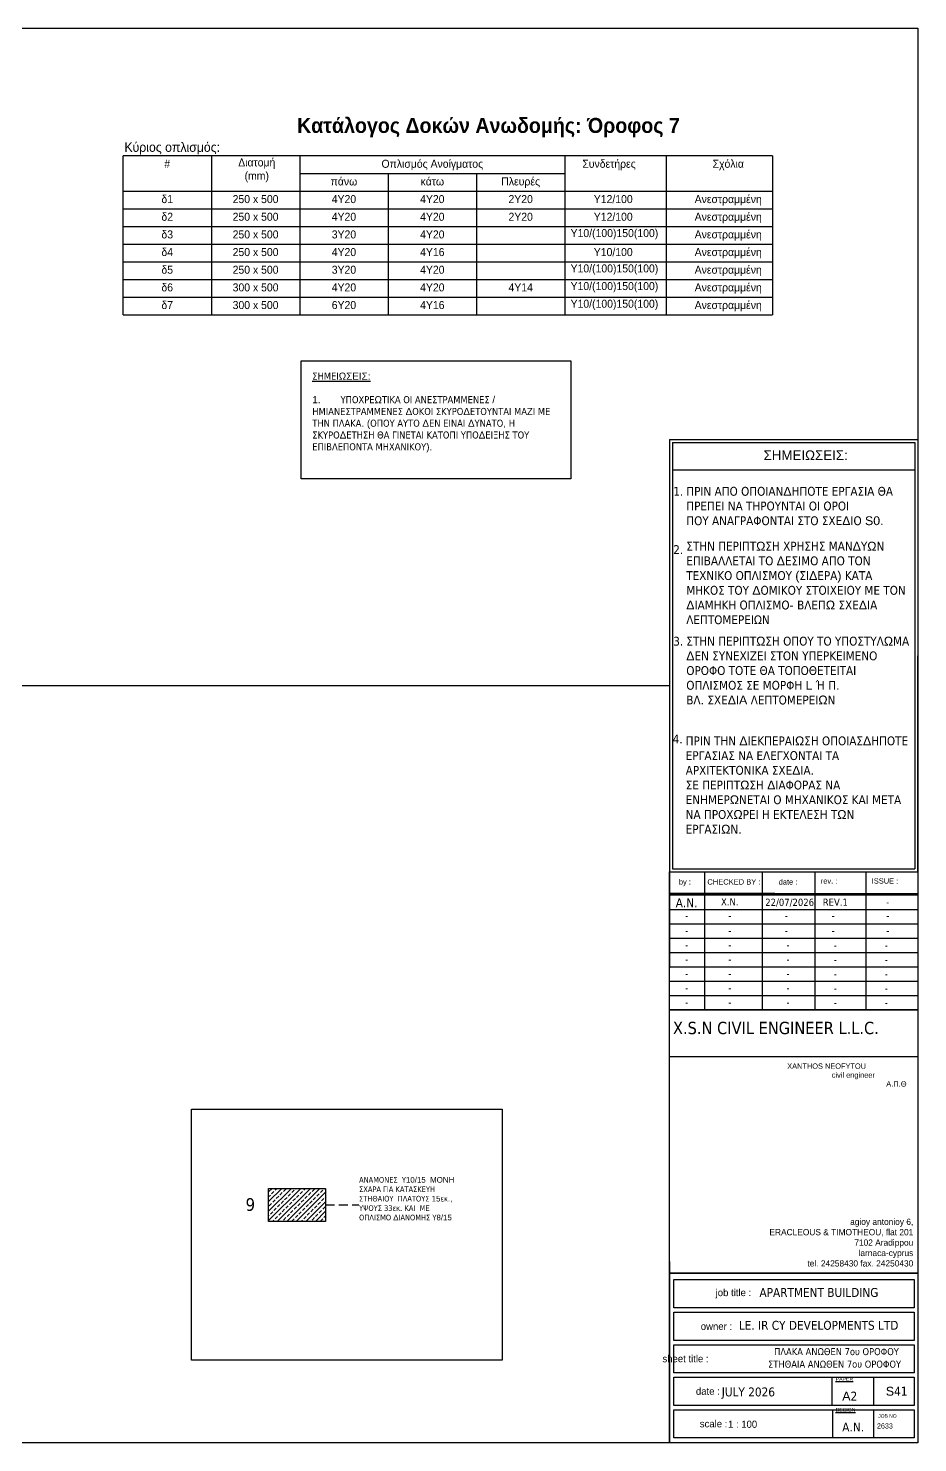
# Model space of a CAD drawing. Header units: millimetres. Extents: x -2171 to 1563, y -1758 to -1505.
# Drawn here: x 874.15 to 899.31, y -1630.29 to -1590.25 of the extents above; entities that cross this region are included whole.
import ezdxf
from ezdxf.enums import TextEntityAlignment as Align

# ---------------------------------------------------------------- set-up
doc = ezdxf.new("R2010")
doc.units = ezdxf.units.MM
doc.linetypes.add('DASHDOT', pattern=[25.4, 12.7, -6.35, 0, -6.35])
doc.linetypes.add('HIDDEN', pattern=[0.375, 0.25, -0.125])
for name, color, linetype in [('-S-A3 PAGE', 3, 'Continuous'), ('-S-AKSONES', 50, 'DASHDOT'), ('-S_TEXT', 3, 'Continuous'), ('ANOIGMATA', 7, 'Continuous'), ('Lines', 7, 'Continuous'), ('pinakaki', 153, 'Continuous'), ('Texts', 7, 'Continuous')]:
    doc.layers.add(name, color=color, linetype=linetype)
doc.layers.add('A-ANNO-DIMS', color=1, linetype='Continuous', lineweight=9)
doc.layers.add('TEXT', color=20, linetype='Continuous', lineweight=13)
doc.styles.add('S1Arl27188_b_934_161', font='arial.ttf', dxfattribs={"width": 0.933629, "height": 2.71875})
doc.styles.add('S1Arl31900_b_934_161', font='arial.ttf', dxfattribs={"width": 0.933629, "height": 3.19})
doc.styles.add('S1Arl51040_B_934_161', font='', dxfattribs={"width": 0.933629, "height": 5.104})
doc.styles.get("Standard").update_dxf_attribs({"font": 'tahoma.ttf'})
doc.styles.get('S1Arl51040_B_934_161').set_extended_font_data('Arial', bold=True)

# ---------------------------------------------------------------- blocks, each defined once
blk = doc.blocks.new('PINAKAKI')
at = {"layer": '-S-A3 PAGE', "ltscale": 5}
blk.add_line((121995.588, -208359.262), (121988.733, -208359.262), dxfattribs=at)
at = {"color": 0}
for p, q in [((121988.65, -208358.392), (121988.65, -208373.351)), ((121988.65, -208358.392), (121995.67, -208358.392)), ((121988.733, -208358.475), (121988.733, -208370.548)), ((121988.733, -208358.475), (121995.588, -208358.475)), ((121995.588, -208358.475), (121995.588, -208370.548)), ((121995.67, -208358.392), (121995.669, -208370.631)), ((121988.732, -208370.548), (121995.587, -208370.548)), ((121988.649, -208370.631), (121995.669, -208370.631)), ((121989.64, -208370.631), (121989.64, -208374.541)), ((121991.28, -208374.541), (121991.28, -208370.631)), ((121992.766, -208374.541), (121992.766, -208370.631)), ((121994.208, -208374.541), (121994.208, -208370.631)), ((121991.624, -208371.24), (121988.651, -208371.24)), ((121988.651, -208371.24), (121995.67, -208371.24)), ((121995.67, -208371.291), (121988.651, -208371.291)), ((121995.67, -208371.24), (121995.67, -208371.291)), ((121995.67, -208375.87), (121988.651, -208375.87)), ((121988.651, -208381.659), (121988.651, -208386.792)), ((121988.774, -208382.974), (121988.774, -208382.175)), ((121988.774, -208383.895), (121988.774, -208383.096)), ((121988.774, -208384.816), (121988.774, -208384.018)), ((121988.774, -208385.738), (121988.774, -208384.939)), ((121988.774, -208386.659), (121988.774, -208385.861))]:
    blk.add_line(p, q, dxfattribs=at)
at = {"color": 3}
blk.add_line((121995.67, -208372.455), (121995.67, -208374.541), dxfattribs=at)
at = {"color": 0}
for points in [[(121988.651, -208370.631), (121995.67, -208370.631), (121995.67, -208374.541), (121988.651, -208374.541)], [(121988.651, -208370.631), (121995.67, -208370.631), (121995.67, -208374.541), (121988.651, -208374.541)], [(121988.651, -208374.541), (121995.67, -208374.541), (121995.67, -208381.988), (121988.651, -208381.988)], [(121988.651, -208381.988), (121995.67, -208381.988), (121995.67, -208386.792), (121988.651, -208386.792)]]:
    blk.add_lwpolyline(points, close=True, dxfattribs=at)
for points in [[(121988.651, -208371.697), (121995.67, -208371.697)], [(121988.651, -208372.103), (121995.67, -208372.103)], [(121988.651, -208372.51), (121995.67, -208372.51)], [(121988.651, -208372.916), (121995.67, -208372.916)], [(121988.651, -208373.322), (121995.67, -208373.322)], [(121988.651, -208373.728), (121995.67, -208373.728)], [(121988.651, -208374.135), (121995.67, -208374.135)], [(121988.774, -208382.175), (121995.574, -208382.175), (121995.574, -208382.974), (121988.774, -208382.974)], [(121988.774, -208383.096), (121995.574, -208383.096), (121995.574, -208383.895), (121988.774, -208383.895)], [(121988.774, -208384.018), (121995.574, -208384.018), (121995.574, -208384.816), (121988.774, -208384.816)], [(121988.774, -208384.939), (121995.574, -208384.939), (121995.574, -208385.738), (121988.774, -208385.738)], [(121993.239, -208384.939), (121993.239, -208385.738)], [(121994.417, -208384.939), (121994.417, -208385.738)], [(121988.774, -208385.861), (121995.574, -208385.861), (121995.574, -208386.659), (121988.774, -208386.659)], [(121993.259, -208385.861), (121993.259, -208386.659)], [(121994.417, -208385.861), (121994.417, -208386.659)]]:
    blk.add_lwpolyline(points, dxfattribs=at)
blk.add_lwpolyline([(121988.651, -208374.541), (121995.67, -208374.541)])
at = {"layer": '-S_TEXT', "color": 3}
for s, p in [('1.', (121988.755, -208359.983)), ('2.', (121988.755, -208361.633)), ('3.', (121988.755, -208364.226)), ('4.', (121988.739, -208366.994))]:
    blk.add_text(s, height=0.25, dxfattribs=at).set_placement(p)
at = {"layer": '-S_TEXT', "color": 3, "char_height": 0.25, "attachment_point": 1}
for s, insert in [('ΠΡΙΝ ΑΠΟ ΟΠΟΙΑΝ{\\fArial|b0|i0|c186|p34;Δ}ΗΠΟΤΕ ΕΡΓΑΣΙΑ ΘΑ ΠΡΕΠΕΙ ΝΑ ΤΗΡΟΥΝΤΑΙ ΟΙ ΟΡΟΙ\\PΠΟΥ ΑΝΑΓΡΑΦΟΝΤΑΙ ΣΤΟ ΣΧΕ{\\fArial|b0|i0|c186|p34;Δ}ΙΟ {\\fArial|b0|i0|c186|p34;S0.}', (121989.123, -208359.731)), ('ΣΤΗΝ ΠΕΡΙΠΤ{\\fArial|b0|i0|c186|p34;Ω}ΣΗ ΧΡΗΣΗΣ ΜΑΝ{\\fArial|b0|i0|c186|p34;Δ}Υ{\\fArial|b0|i0|c186|p34;Ω}Ν ΕΠΙΒΑΛΛΕΤΑΙ ΤΟ {\\fArial|b0|i0|c186|p34;Δ}ΕΣΙΜΟ ΑΠΟ ΤΟΝ ΤΕΧΝΙΚΟ ΟΠΛΙΣΜΟΥ {\\fArial|b0|i0|c186|p34;(}ΣΙ{\\fArial|b0|i0|c186|p34;Δ}ΕΡΑ{\\fArial|b0|i0|c186|p34;) }ΚΑΤΑ ΜΗΚΟΣ ΤΟΥ {\\fArial|b0|i0|c186|p34;Δ}ΟΜΙΚΟΥ ΣΤΟΙΧΕΙΟΥ ΜΕ ΤΟΝ {\\fArial|b0|i0|c186|p34;Δ}ΙΑΜΗΚΗ ΟΠΛΙΣΜΟ{\\fArial|b0|i0|c186|p34;- }ΒΛΕΠ{\\fArial|b0|i0|c186|p34;Ω }ΣΧΕ{\\fArial|b0|i0|c186|p34;Δ}ΙΑ ΛΕΠΤΟΜΕΡΕΙΩΝ', (121989.123, -208361.284)), ('ΣΤΗΝ ΠΕΡΙΠΤ{\\fArial|b0|i0|c186|p34;Ω}ΣΗ ΟΠΟΥ ΤΟ ΥΠΟΣΤΥΛ{\\fArial|b0|i0|c186|p34;Ω}ΜΑ {\\fArial|b0|i0|c186|p34;Δ}ΕΝ ΣΥΝΕΧΙΖΕΙ ΣΤΟΝ ΥΠΕΡΚΕΙΜΕΝΟ ΟΡΟΦΟ ΤΟΤΕ ΘΑ ΤΟΠΟΘΕΤΕΙΤΑΙ ΟΠΛΙΣΜΟΣ ΣΕ ΜΟΡΦΗ {\\fArial|b0|i0|c186|p34;L }Ή Π{\\fArial|b0|i0|c186|p34;.  \\P}ΒΛ{\\fArial|b0|i0|c186|p34;. }ΣΧΕ{\\fArial|b0|i0|c186|p34;Δ}Ι{\\fArial|b0|i0|c186|p34;A }ΛΕΠΤΟΜΕΡΕΙ{\\fArial|b0|i0|c186|p34;Ω}Ν', (121989.123, -208363.973)), ('ΠΡΙΝ ΤΗΝ {\\fArial|b0|i0|c186|p34;Δ}ΙΕΚΠΕΡΑΙ{\\fArial|b0|i0|c186|p34;Ω}ΣΗ ΟΠΟΙΑΣ{\\fArial|b0|i0|c186|p34;Δ}ΗΠΟΤΕ ΕΡΓΑΣΙΑΣ ΝΑ ΕΛΕΓΧΟΝΤΑΙ ΤΑ ΑΡΧΙΤΕΚΤΟΝΙΚΑ ΣΧΕ{\\fArial|b0|i0|c186|p34;Δ}ΙΑ{\\fArial|b0|i0|c186|p34;.\\P}ΣΕ ΠΕΡΙΠΤ{\\fArial|b0|i0|c186|p34;Ω}ΣΗ {\\fArial|b0|i0|c186|p34;Δ}ΙΑΦΟΡΑΣ ΝΑ ΕΝΗΜΕΡ{\\fArial|b0|i0|c186|p34;Ω}ΝΕΤΑΙ Ο ΜΗΧΑΝΙΚΟΣ ΚΑΙ ΜΕΤΑ ΝΑ ΠΡΟΧ{\\fArial|b0|i0|c186|p34;Ω}ΡΕΙ Η ΕΚΤΕΛΕΣΗ Τ{\\fArial|b0|i0|c186|p34;Ω}Ν ΕΡΓΑΣΙ{\\fArial|b0|i0|c186|p34;Ω}Ν{\\fArial|b0|i0|c186|p34;.}', (121989.107, -208366.797))]:
    blk.add_mtext_dynamic_manual_height_columns(s, width=6.38621, gutter_width=1, heights=[0], dxfattribs=dict(at, insert=insert))
at = {"layer": 'ANOIGMATA', "attachment_point": 1}
for s, insert, char_height, width in [('\\pi4.5494;{\\fBankGothic Lt BT|b0|i0|c0|p34;\\H1.5x;\\C7;XANTHOS NEOFYTOU\\P\\pi5.8103;civil engineer\\P\\pi7.351;\\fArial|b0|i0|c161|p34;Α.Π.Θ}', (121987.429, -208376.054), 0.10094, 7.9171), ('\\pxqr;{\\fBankGothic Lt BT|b0|i0|c161|p34;\\H1.1667x;\\C0;agioy antonioy 6,\\PERACLEOUS & TIMOTHEOU, flat 201\\P7102 Aradippou\\Plarnaca-cyprus\\Ptel. 24258430 fax. 24250430}', (121987.487, -208380.449), 0.15141, 8.05841), ('\\pxqr;{\\fBankGothic Lt BT|b0|i0|c0|p34;\\H1.5x;\\C7; \\H1.3333x; job title :}', (121987.622, -208382.441), 0.10094, 3.33818), ('\\A1;\\pxql;{\\H0.99983x;\\C7;APARTMENT BUILDING  \\H0.75013x;  }', (121991.193, -208382.412), 0.25234, 5.34758), ('\\A1;{\\C7;LE. IR CY DEVELOPMENTS LTD  }', (121990.609, -208383.342), 0.2523, 5.34758), ('\\pxqr;{\\fBankGothic Lt BT|b0|i0|c0|p34;\\H1.5x;\\C7; \\H1.3333x; owner :}', (121987.081, -208383.397), 0.10094, 3.33818), ('{\\fBankGothic Lt BT|b0|i0|c0|p34;\\C7;     sheet title :}', (121988.074, -208384.313), 0.20187, 3.33818), ('\\pxi8.03;{\\fBankGothic Lt BT|b0|i0|c161|p34;\\H0.5x;\\L\\C7;PAPER\\H2x;\\l }', (121991.643, -208384.933), 0.2125, 3.51387), ('\\pxqr;{\\fBankGothic Lt BT|b0|i0|c0|p34;\\C7; date :}', (121986.733, -208385.234), 0.20187, 3.33818), ('{\\fTahoma|b0|i0|c0|p34;\\C7;JULY 2026}', (121990.127, -208385.229), 0.25234, 4.57511), ('\\pxqr;{\\fBankGothic Lt BT|b0|i0|c0|p34;\\C7; scale :}', (121986.947, -208386.155), 0.20187, 3.33818), ('\\pxi8.03;{\\fBankGothic Lt BT|b0|i0|c0|p34;\\H0.5x;\\L\\C7;DESIGN\\H2x;\\l }', (121991.643, -208385.808), 0.2125, 3.51387), ('\\pxi8.03;{\\fBankGothic Lt BT|b0|i0|c0|p34;\\C7;JOB NO}', (121993.744, -208385.984), 0.10094, 3.33818), ('\\pxi8.03;{\\fBankGothic Lt BT|b0|i0|c161|p34;\\C7;2\\fBankGothic Lt BT|b0|i0|c0|p34;633}', (121993.339, -208386.244), 0.14671, 4.85205)]:
    blk.add_mtext(s, dxfattribs=dict(at, insert=insert, char_height=char_height, width=width))
at = {"layer": 'ANOIGMATA', "char_height": 0.25234, "attachment_point": 1}
for s, insert in [('{\\fArial|b0|i0|c186|p34;A}2', (121993.535, -208385.347)), ('A{\\fArial|b0|i0|c186|p34;.}N{\\fArial|b0|i0|c186|p34;.}', (121993.535, -208386.222))]:
    blk.add_mtext_dynamic_manual_height_columns(s, width=10.89316, gutter_width=1, heights=[0], dxfattribs=dict(at, insert=insert))
at = {"layer": 'pinakaki', "ltscale": 0.005, "insert": (121991.31, -208358.698), "char_height": 0.26955, "width": 6.67467, "attachment_point": 1}
blk.add_mtext('{\\fArial|b0|i0|c161|p34;ΣΗΜΕΙΩΣΕΙΣ:}', dxfattribs=at)
at = {"layer": 'TEXT', "color": 0, "attachment_point": 1}
for s, insert, char_height, width in [('\\pxqc;{\\fBankGothic Lt BT|b0|i0|c161|p34;\\C7;by :}', (121988.625, -208370.839), 0.15234, 0.91751), ('\\pxqc;{\\fArial|b0|i0|c186|p34;\\C7;CHECKED BY\\fBankGothic Lt BT|b0|i0|c161|p34; :}', (121989.201, -208370.839), 0.15234, 2.53906), ('\\pxqc;{\\fBankGothic Lt BT|b0|i0|c0|p34;\\C7;date :}', (121990.732, -208370.839), 0.15234, 2.53906), ('{\\fBankGothic Lt BT|b0|i0|c161|p34;\\C7;rev\\fBankGothic Lt BT|b0|i0|c0|p34;.\\fBankGothic Lt BT|b0|i0|c161|p34; :}', (121992.929, -208370.812), 0.152344, 2.53906), ('{\\fBankGothic Lt BT|b0|i0|c0|p34;\\C7;ISSUE\\fBankGothic Lt BT|b0|i0|c161|p34; :}', (121994.371, -208370.812), 0.15234, 2.53906), ('\\pxqc;{\\fTahoma|b0|i0|c0|p34;\\C7;A\\fTahoma|b0|i0|c161|p34;.\\fTahoma|b0|i0|c0|p34;N\\fTahoma|b0|i0|c161|p34;.}', (121988.625, -208371.379), 0.253906, 1.01563), ('\\pxqc;{\\fTahoma|b0|i0|c0|p34;\\H0.8x;\\C7;X.N.}', (121989.084, -208371.379), 0.25391, 2.53906), ('{\\fTahoma|b0|i0|c0|p34;\\C7;22\\fTahoma|b0|i0|c161|p34;/\\fTahoma|b0|i0|c0|p34;07\\fTahoma|b0|i0|c161|p34;/202\\fTahoma|b0|i0|c0|p34;6}', (121991.357, -208371.391), 0.203125, 1.35307), ('\\pxqc;{\\fTahoma|b0|i0|c0|p34;\\H0.8x;\\C7;REV.1}', (121992.706, -208371.388), 0.25391, 1.26753), ('\\pxqc;{\\fTahoma|b0|i0|c0|p34;\\H0.8x;\\C7; \\fTahoma|b0|i0|c161|p34;-}', (121994.148, -208371.388), 0.25391, 1.26753), ('\\pxqc;{\\fTahoma|b0|i0|c0|p34;\\H0.8x;\\C7;-}', (121988.625, -208371.768), 0.25391, 1.01563), ('\\pxqc;{\\fTahoma|b0|i0|c0|p34;\\H0.8x;\\C7;-}', (121989.084, -208371.768), 0.25391, 2.53906), ('\\pxqc;{\\fTahoma|b0|i0|c0|p34;\\H0.8x;\\C7;   -}', (121990.571, -208371.768), 0.25391, 2.53906), ('\\pxqc;{\\fTahoma|b0|i0|c0|p34;\\H0.8x;\\C7;-}', (121992.012, -208371.768), 0.25391, 2.53906), ('\\pxqc;{\\fTahoma|b0|i0|c0|p34;\\H0.8x;\\C7;-}', (121993.558, -208371.768), 0.25391, 2.53906), ('\\pxqc;{\\fTahoma|b0|i0|c0|p34;\\H0.8x;\\C7;-}', (121988.625, -208372.192), 0.25391, 1.01563), ('\\pxqc;{\\fTahoma|b0|i0|c0|p34;\\H0.8x;\\C7;-}', (121989.084, -208372.192), 0.25391, 2.53906), ('\\pxqc;{\\fTahoma|b0|i0|c0|p34;\\H0.8x;\\C7;   -}', (121990.571, -208372.192), 0.25391, 2.53906), ('\\pxqc;{\\fTahoma|b0|i0|c0|p34;\\H0.8x;\\C7;-}', (121992.012, -208372.192), 0.25391, 2.53906), ('\\pxqc;{\\fTahoma|b0|i0|c0|p34;\\H0.8x;\\C7;-}', (121993.558, -208372.192), 0.25391, 2.53906), ('\\pxqc;{\\fTahoma|b0|i0|c0|p34;\\H0.8x;\\C7;-}', (121988.625, -208372.598), 0.25391, 1.01563), ('\\pxqc;{\\fTahoma|b0|i0|c0|p34;\\H0.8x;\\C7;-}', (121989.084, -208372.598), 0.25391, 2.53906), ('\\pxqc;{\\fTahoma|b0|i0|c0|p34;\\H0.8x;\\C7;-}', (121990.732, -208372.598), 0.25391, 2.53906), ('\\pxqc;{\\fTahoma|b0|i0|c161|p34;\\H0.8x;\\C7;-}', (121992.706, -208372.607), 0.25391, 1.26753), ('\\pxqc;{\\fTahoma|b0|i0|c161|p34;\\H0.8x;\\C7;-}', (121994.148, -208372.607), 0.25391, 1.26753), ('\\pxqc;{\\fTahoma|b0|i0|c0|p34;\\H0.8x;\\C7;-}', (121988.625, -208373.004), 0.25391, 1.01563), ('\\pxqc;{\\fTahoma|b0|i0|c0|p34;\\H0.8x;\\C7;-}', (121989.084, -208373.004), 0.25391, 2.53906), ('\\pxqc;{\\fTahoma|b0|i0|c0|p34;\\H0.8x;\\C7;-}', (121990.732, -208373.004), 0.25391, 2.53906), ('\\pxqc;{\\fTahoma|b0|i0|c161|p34;\\H0.8x;\\C7;-}', (121992.706, -208373.013), 0.25391, 1.26753), ('\\pxqc;{\\fTahoma|b0|i0|c161|p34;\\H0.8x;\\C7;-}', (121994.148, -208373.013), 0.25391, 1.26753), ('\\pxqc;{\\fTahoma|b0|i0|c0|p34;\\H0.8x;\\C7;-}', (121988.625, -208373.41), 0.25391, 1.01563), ('\\pxqc;{\\fTahoma|b0|i0|c0|p34;\\H0.8x;\\C7;-}', (121989.084, -208373.41), 0.25391, 2.53906), ('\\pxqc;{\\fTahoma|b0|i0|c0|p34;\\H0.8x;\\C7;-}', (121990.732, -208373.41), 0.25391, 2.53906), ('\\pxqc;{\\fTahoma|b0|i0|c161|p34;\\H0.8x;\\C7;-}', (121992.706, -208373.419), 0.25391, 1.26753), ('\\pxqc;{\\fTahoma|b0|i0|c161|p34;\\H0.8x;\\C7;-}', (121994.148, -208373.419), 0.25391, 1.26753), ('\\pxqc;{\\fTahoma|b0|i0|c0|p34;\\H0.8x;\\C7;-}', (121988.625, -208373.817), 0.25391, 1.01563), ('\\pxqc;{\\fTahoma|b0|i0|c0|p34;\\H0.8x;\\C7;-}', (121989.084, -208373.817), 0.25391, 2.53906), ('\\pxqc;{\\fTahoma|b0|i0|c0|p34;\\H0.8x;\\C7;-}', (121990.732, -208373.817), 0.25391, 2.53906), ('\\pxqc;{\\fTahoma|b0|i0|c161|p34;\\H0.8x;\\C7;-}', (121992.706, -208373.826), 0.25391, 1.26753), ('\\pxqc;{\\fTahoma|b0|i0|c161|p34;\\H0.8x;\\C7;-}', (121994.148, -208373.826), 0.25391, 1.26753), ('\\pxqc;{\\fTahoma|b0|i0|c0|p34;\\H0.8x;\\C7;-}', (121988.625, -208374.223), 0.25391, 1.01563), ('\\pxqc;{\\fTahoma|b0|i0|c0|p34;\\H0.8x;\\C7;-}', (121989.084, -208374.223), 0.25391, 2.53906), ('\\pxqc;{\\fTahoma|b0|i0|c0|p34;\\H0.8x;\\C7;-}', (121990.732, -208374.223), 0.25391, 2.53906), ('\\pxqc;{\\fTahoma|b0|i0|c161|p34;\\H0.8x;\\C7;-}', (121992.706, -208374.232), 0.25391, 1.26753), ('\\pxqc;{\\fTahoma|b0|i0|c161|p34;\\H0.8x;\\C7;-}', (121994.148, -208374.232), 0.25391, 1.26753), ('X.S.N CIVIL ENGINEER L.L.C.\\P', (121988.746, -208374.875), 0.35, 6.92207)]:
    blk.add_mtext(s, dxfattribs=dict(at, insert=insert, char_height=char_height, width=width))
at = {"layer": 'TEXT', "insert": (121992.706, -208371.388), "char_height": 0.25391, "width": 1.26753, "attachment_point": 1}
blk.add_mtext('{\\fTahoma|b0|i0|c0|p34;\\H0.8x;\\C7; }', dxfattribs=at)

msp = doc.modelspace()

# ---------------------------------------------------------------- hatches: boundary and pattern name
at = {"layer": 'A-ANNO-DIMS', "ltscale": 0.5, "transparency": 33554572}
h = msp.add_hatch(dxfattribs=at)
h.set_pattern_fill('ANSI33', scale=0.03)
h.paths.add_polyline_path([(882.5601, -1624.0302), (882.5601, -1623.093), (880.9486, -1623.093), (880.9486, -1624.0302)])

# ---------------------------------------------------------------- linework, layer by layer
at = {"layer": '-S-AKSONES', "linetype": 'HIDDEN'}
msp.add_line((882.5601, -1623.5616), (883.4994, -1623.5616), dxfattribs=at)
at = {"layer": '-S_TEXT', "ltscale": 5}
msp.add_line((841.1636, -1608.8577), (892.2912, -1608.8577), dxfattribs=at)
for points in [[(841.1636, -1590.2497), (899.3111, -1590.2497), (899.3111, -1630.2944), (841.1636, -1630.2944)], [(878.767, -1620.8509), (887.5547, -1620.8509), (887.5547, -1627.9618), (878.767, -1627.9618)]]:
    msp.add_lwpolyline(points, close=True, dxfattribs=at)
at = {"layer": '-S_TEXT', "color": 3, "linetype": 'Continuous', "ltscale": 0.5}
msp.add_lwpolyline([(881.8685, -1599.6656), (889.4987, -1599.6656), (889.4987, -1603.0024), (881.8685, -1603.0024)], close=True, dxfattribs=at)
at = {"layer": '-S_TEXT', "color": 94}
msp.add_lwpolyline([(880.9486, -1623.093), (882.5601, -1623.093), (882.5601, -1624.0302), (880.9486, -1624.0302)], close=True, dxfattribs=at)
at = {"layer": 'Lines', "color": 0}
for points in [[(895.2011, -1593.8653), (876.8288, -1593.8653)], [(876.8288, -1598.3653), (876.8288, -1593.8653)], [(879.3288, -1593.8653), (879.3288, -1598.3653)], [(881.8288, -1593.8653), (881.8288, -1598.3653)], [(889.3288, -1593.8653), (889.3288, -1598.3653)], [(892.1967, -1593.8653), (892.1967, -1598.3653)], [(895.2011, -1593.8653), (895.2011, -1598.3653)], [(881.8288, -1594.3653), (889.3288, -1594.3653)], [(884.3288, -1594.3653), (884.3288, -1598.3653)], [(886.8288, -1594.3653), (886.8288, -1598.3653)], [(876.8288, -1594.8653), (895.2011, -1594.8653)], [(876.8288, -1595.3653), (895.2011, -1595.3653)], [(876.8288, -1595.8653), (895.2011, -1595.8653)], [(876.8288, -1596.3653), (895.2011, -1596.3653)], [(876.8288, -1596.8653), (895.2011, -1596.8653)], [(876.8288, -1597.3653), (895.2011, -1597.3653)], [(876.8288, -1597.8653), (895.2011, -1597.8653)], [(876.8288, -1598.3653), (895.2011, -1598.3653)]]:
    msp.add_lwpolyline(points, dxfattribs=at)

# ---------------------------------------------------------------- block references
at = {"layer": '-S_TEXT', "linetype": 'Continuous', "ltscale": 0.5}
msp.add_blockref('PINAKAKI', (-121096.3591, 206756.498), dxfattribs=at)

# ---------------------------------------------------------------- texts
at = {"layer": '-S_TEXT', "linetype": 'Continuous', "ltscale": 0.5, "insert": (882.1832, -1599.9973), "char_height": 0.2, "attachment_point": 1}
msp.add_mtext_dynamic_manual_height_columns('\\pxql;{\\LΣΗΜΕΙ\\fArial|b0|i0|c186|p34;Ω\\fArial|b0|i0|c161|p34;ΣΕΙΣ\\fArial|b0|i0|c186|p34;:\\P\\l\\P\\pi-3,l3,t3;1.^I}ΥΠΟΧΡΕ{\\fArial|b0|i0|c186|p34;Ω}ΤΙΚΑ ΟΙ ΑΝΕΣΤΡΑΜΜΕΝΕΣ {\\fArial|b0|i0|c186|p34;/ }ΗΜΙΑΝΕΣΤΡΑΜΜΕΝΕΣ {\\fArial|b0|i0|c186|p34;Δ}ΟΚΟΙ ΣΚΥΡΟ{\\fArial|b0|i0|c186|p34;Δ}ΕΤΟΥΝΤΑΙ ΜΑΖΙ ΜΕ ΤΗΝ ΠΛΑΚΑ{\\fArial|b0|i0|c186|p34;. (}ΟΠΟΥ ΑΥΤΟ {\\fArial|b0|i0|c186|p34;Δ}ΕΝ ΕΙΝΑΙ {\\fArial|b0|i0|c186|p34;Δ}ΥΝΑΤΟ{\\fArial|b0|i0|c186|p34;, }Η ΣΚΥΡΟ{\\fArial|b0|i0|c186|p34;Δ}ΕΤΗΣΗ ΘΑ ΓΙΝΕΤΑΙ ΚΑΤΟΠΙ ΥΠΟ{\\fArial|b0|i0|c186|p34;Δ}ΕΙΞΗΣ ΤΟΥ ΕΠΙΒΛΕΠΟΝΤΑ ΜΗΧΑΝΙΚΟΥ{\\fArial|b0|i0|c186|p34;).}', width=7.052977, gutter_width=1, heights=[0], dxfattribs=at)
at = {"layer": '-S_TEXT', "attachment_point": 1}
for s, width, insert, char_height in [('\\A1;ΑΝΑΜΟΝΕΣ  Υ{\\fArial|b0|i0|c186|p34;10/15  \\fArial|b0|i0|c161|p34;ΜΟΝΗ} ΣΧΑΡΑ ΓΙΑ ΚΑΤΑΣΚΕΥΗ{\\fArial|b0|i0|c186|p34; }ΣΤΗΘΑΙΟΥ  ΠΛΑΤΟΥΣ {\\fArial|b0|i0|c161|p34;1\\fArial|b0|i0|c186|p34;5}εκ{\\fArial|b0|i0|c186|p34;., }ΥΨΟΥΣ 33εκ{\\fArial|b0|i0|c186|p34;. }ΚΑΙ {\\fArial|b0|i0|c186|p34; }ΜΕ ΟΠΛΙΣΜΟ {\\fArial|b0|i0|c186|p34;Δ}ΙΑΝΟΜΗΣ Υ{\\fArial|b0|i0|c186|p34;8/15}', 2.695595, (883.5068, -1622.7717), 0.16), ('\\A1;9', 4.518418, (880.2952, -1623.3701), 0.36)]:
    msp.add_mtext_dynamic_manual_height_columns(s, width=width, gutter_width=0.8, heights=[0], dxfattribs=dict(at, insert=insert, char_height=char_height))
at = {"layer": '-S_TEXT', "ltscale": 5, "insert": (898.4091, -1628.7101), "char_height": 0.252344, "attachment_point": 1}
msp.add_mtext_dynamic_manual_height_columns('{\\fArial|b0|i0|c186|p34;S}41', width=10.893157, gutter_width=1, heights=[0], dxfattribs=at)
at = {"layer": '-S_TEXT', "ltscale": 5, "insert": (893.8695, -1629.6709), "char_height": 0.201875, "width": 3.338181, "attachment_point": 1}
msp.add_mtext('{\\fBankGothic Lt BT|b0|i0|c161|p34;\\C7; 1 : \\fBankGothic Lt BT|b0|i0|c0|p34;10\\fBankGothic Lt BT|b0|i0|c161|p34;0}', dxfattribs=at)
at = {"layer": 'A-ANNO-DIMS', "color": 7, "linetype": 'Continuous', "char_height": 0.2, "width": 4.491897, "attachment_point": 1}
for s, insert in [('ΠΛΑΚΑ ΑΝΩΘΕΝ 7ου ΟΡΟΦΟΥ', (895.2481, -1627.6156)), ('ΣΤΗΘΑΙΑ ΑΝΩΘΕΝ 7ου ΟΡΟΦΟΥ', (895.0782, -1627.9706))]:
    msp.add_mtext(s, dxfattribs=dict(at, insert=insert))
at = {"layer": 'Texts', "color": 7, "style": 'S1Arl27188_b_934_161', "width": 0.933629}
for s, height, p in [('#', 0.2266, (878.0788, -1594.1988)), ('Οπλισμός Ανοίγματος', 0.226562, (885.5788, -1594.1988)), ('Συνδετήρες', 0.22656, (890.5788, -1594.1988)), ('Σχόλια', 0.22656, (893.9511, -1594.1988)), ('πάνω', 0.22656, (883.0788, -1594.6988)), ('κάτω', 0.22656, (885.5788, -1594.6988)), ('Πλευρές', 0.22656, (888.0788, -1594.6988)), ('δ1', 0.22656, (878.0788, -1595.1988)), ('250 x 500', 0.22656, (880.5788, -1595.1988)), ('4Y20', 0.22656, (883.0788, -1595.1988)), ('4Y20', 0.22656, (885.5788, -1595.1988)), ('2Y20', 0.22656, (888.0788, -1595.1988)), ('Y12/100', 0.22656, (890.6977, -1595.1988)), ('Ανεστραμμένη', 0.226562, (893.9511, -1595.1988)), ('δ2', 0.22656, (878.0788, -1595.6988)), ('250 x 500', 0.22656, (880.5788, -1595.6988)), ('4Y20', 0.22656, (883.0788, -1595.6988)), ('4Y20', 0.22656, (885.5788, -1595.6988)), ('2Y20', 0.22656, (888.0788, -1595.6988)), ('Y12/100', 0.22656, (890.6977, -1595.6988)), ('Ανεστραμμένη', 0.226562, (893.9511, -1595.6988)), ('δ3', 0.22656, (878.0788, -1596.1988)), ('250 x 500', 0.22656, (880.5788, -1596.1988)), ('3Y20', 0.22656, (883.0788, -1596.1988)), (' 4Y20 ', 0.22656, (885.5788, -1596.1988)), ('Ανεστραμμένη', 0.226562, (893.9511, -1596.1988)), ('δ4', 0.22656, (878.0788, -1596.6988)), ('250 x 500', 0.22656, (880.5788, -1596.6988)), ('4Y20', 0.22656, (883.0788, -1596.6988)), ('4Y16', 0.22656, (885.5788, -1596.6988)), ('Y10/100', 0.22656, (890.6977, -1596.6988)), ('Ανεστραμμένη', 0.226562, (893.9511, -1596.6988)), ('δ5', 0.22656, (878.0788, -1597.1988)), ('250 x 500', 0.22656, (880.5788, -1597.1988)), ('3Y20', 0.22656, (883.0788, -1597.1988)), (' 4Y20 ', 0.22656, (885.5788, -1597.1988)), ('Ανεστραμμένη', 0.226562, (893.9511, -1597.1988)), ('δ6', 0.22656, (878.0788, -1597.6988)), ('300 x 500', 0.22656, (880.5788, -1597.6988)), ('4Y20', 0.22656, (883.0788, -1597.6988)), ('4Y20', 0.22656, (885.5788, -1597.6988)), ('4Y14', 0.22656, (888.0788, -1597.6988)), ('Ανεστραμμένη', 0.226562, (893.9511, -1597.6988)), ('δ7', 0.22656, (878.0788, -1598.1988)), ('300 x 500', 0.22656, (880.5788, -1598.1988)), ('6Y20', 0.22656, (883.0788, -1598.1988)), ('4Y16', 0.22656, (885.5788, -1598.1988)), ('Ανεστραμμένη', 0.226562, (893.9511, -1598.1988))]:
    msp.add_text(s, height=height, dxfattribs=at).set_placement(p, align=Align.CENTER)
at = {"layer": 'Texts', "color": 7}
for s, insert, char_height, width, attachment_point, style in [('Κατάλογος Δοκών Ανωδομής: Όροφος 7', (887.1665, -1592.7876), 0.425333, 20.55, 2, 'S1Arl51040_B_934_161'), ('Κύριος οπλισμός:^M^J', (876.868, -1593.4818), 0.265833, 20.55, 1, 'S1Arl31900_b_934_161'), ('Διατομή^M^J(mm)', (880.6122, -1593.9346), 0.226562, 2.5, 2, 'S1Arl27188_b_934_161'), ('Y10/(100)150(100)', (890.7311, -1595.9346), 0.226562, 2.5, 2, 'S1Arl27188_b_934_161'), ('Y10/(100)150(100)', (890.7311, -1596.9346), 0.226562, 2.5, 2, 'S1Arl27188_b_934_161'), ('Y10/(100)150(100)', (890.7311, -1597.4346), 0.226562, 2.5, 2, 'S1Arl27188_b_934_161'), ('Y10/(100)150(100)', (890.7311, -1597.9346), 0.226562, 2.5, 2, 'S1Arl27188_b_934_161')]:
    msp.add_mtext(s, dxfattribs=dict(at, insert=insert, char_height=char_height, width=width, attachment_point=attachment_point, style=style))

doc.saveas('drawing.dxf')
